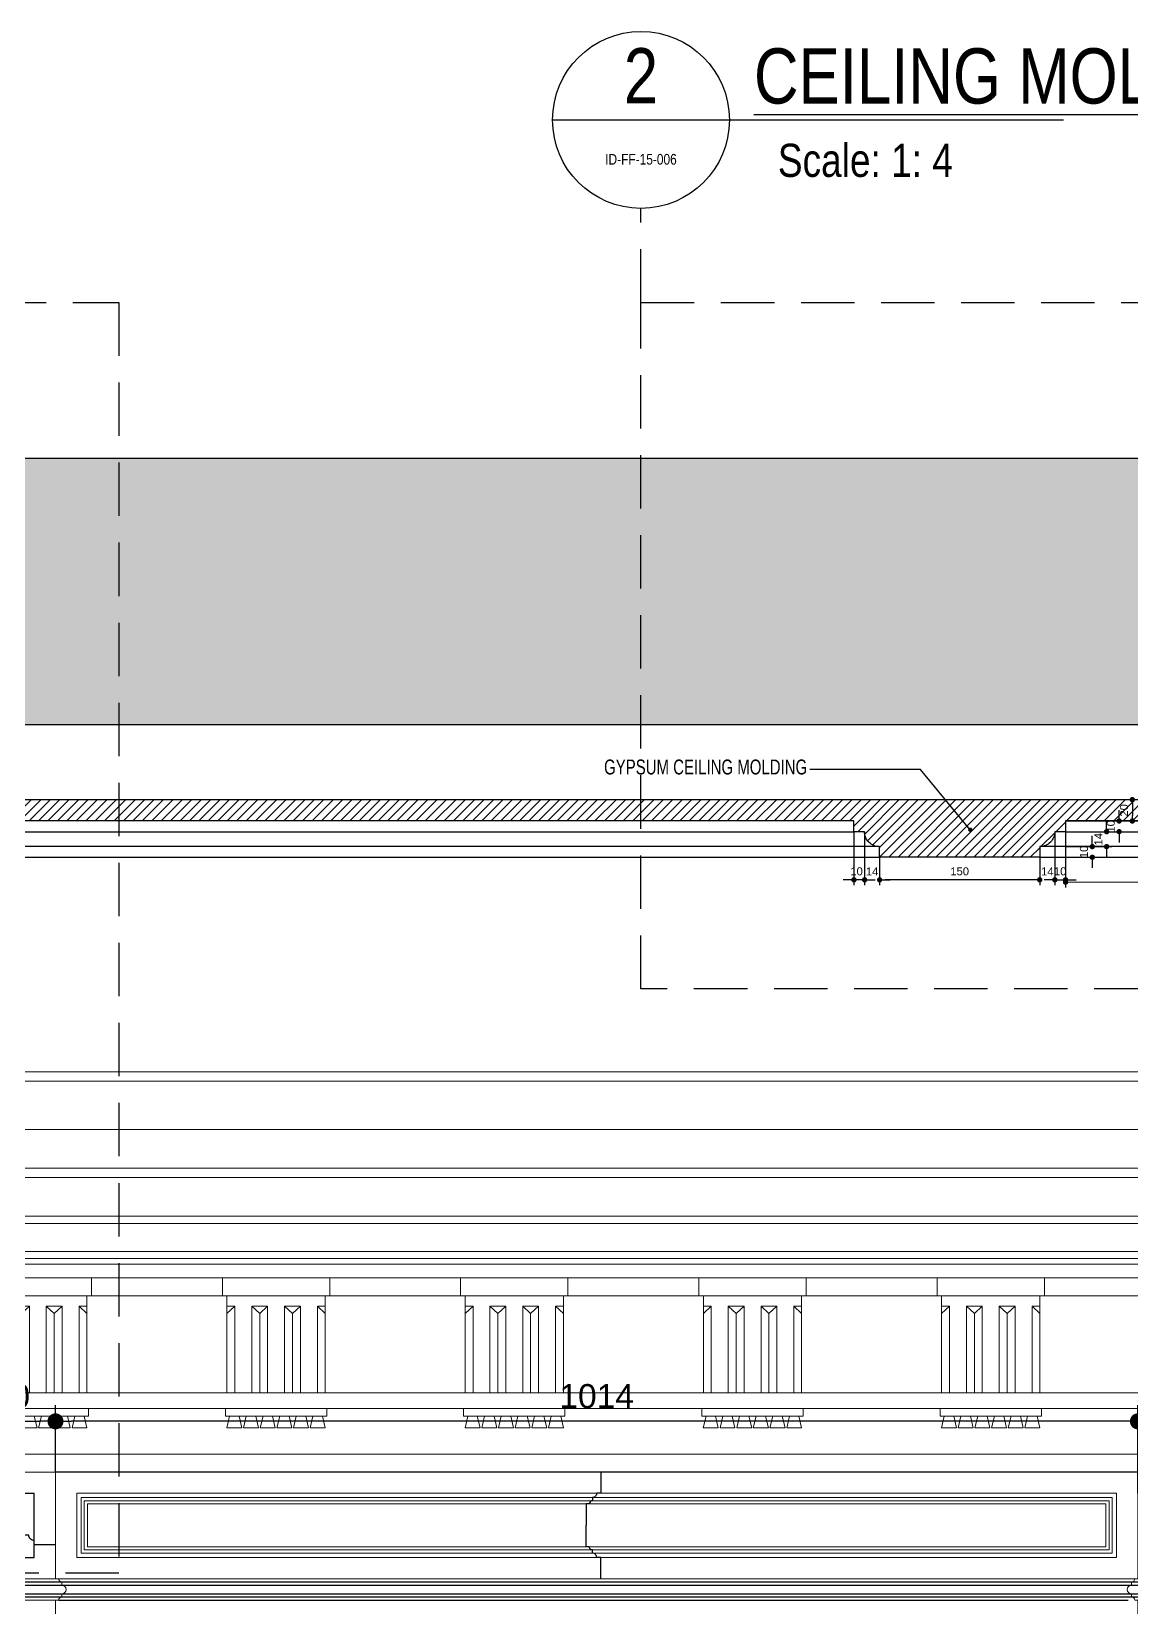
# Model space of a CAD drawing. Header units: inches. Extents: x 274057 to 444617, y 490067 to 635630.
# Drawn here: x 331142 to 332173, y 494868 to 496344 of the extents above; entities that cross this region are included whole.
import ezdxf
from ezdxf.enums import TextEntityAlignment as Align

# ---------------------------------------------------------------- set-up
doc = ezdxf.new("R2010")
doc.units = ezdxf.units.IN
doc.header["$MEASUREMENT"] = 0
doc.linetypes.add('HIDDEN', pattern=[0.375, 0.25, -0.125])
for name, color, linetype, lineweight in [('A-Dim-ID', 9, 'Continuous', 20), ('CQ gypsum 2', 42, 'Continuous', 0), ('CQ Gypsum Hatch', 8, 'Continuous', 20)]:
    doc.layers.add(name, color=color, linetype=linetype, lineweight=lineweight)
for name, color, linetype in [('Calliper_wall hatch_CHB', 8, 'Continuous'), ('CQ centerline', 8, 'Continuous'), ('CQ Grg Gypsum', 41, 'Continuous'), ('CQ PANEL DIMENSION', 1, 'Continuous'), ('CQ section wall', 3, 'Continuous'), ('CQ Sheet text', 3, 'Continuous'), ('CQ SPOT DETAIL DIMENSION', 9, 'Continuous'), ('CQ spot detail elevation', 1, 'Continuous'), ('CQ SPOT DETAILS', 40, 'Continuous'), ('CQ text label', 3, 'Continuous'), ('CQ wall section', 5, 'Continuous'), ('ID-wall paper', 8, 'Continuous'), ('WOOD', 23, 'Continuous'), ('WOOD 01', 34, 'Continuous'), ('WOOD 02', 32, 'Continuous'), ('Wood SECT', 1, 'Continuous')]:
    doc.layers.add(name, color=color, linetype=linetype)
doc.styles.add('ARIAL', font='arial.ttf')
doc.styles.add('DIM 50', font='romans.shx', dxfattribs={"width": 0.75, "height": 100})
doc.styles.get("Standard").update_dxf_attribs({"font": 'arial.ttf'})
doc.dimstyles.new('chester 15', dxfattribs={"dimscale": 0.15, "dimtxt": 150, "dimasz": 100, "dimexe": 100, "dimexo": 0, "dimgap": 80, "dimtad": 1, "dimdec": 0, "dimzin": 0, "dimdsep": 46, "dimtxsty": 'Standard', "dimblk": 'DOT', "dimcen": 100, "dimclrd": 1, "dimclre": 1, "dimclrt": 3, "dimadec": 0, "dimazin": 0, "dimtfac": 1, "dimtdec": 0, "dimtofl": 0, "dimtmove": 0, "dimatfit": 3, "dimfxl": 1, "dimtolj": 1, "dimtzin": 0, "dimlwd": -1, "dimarcsym": 0})
doc.dimstyles.new('CQ 5', dxfattribs={"dimscale": 0.05, "dimtxt": 150, "dimasz": 100, "dimexe": 100, "dimexo": 0, "dimgap": 80, "dimtad": 1, "dimdec": 0, "dimzin": 0, "dimdsep": 46, "dimtxsty": 'Standard', "dimblk": 'DOT', "dimcen": 100, "dimclrd": 250, "dimclre": 250, "dimclrt": 3, "dimadec": 0, "dimazin": 0, "dimtfac": 1, "dimtdec": 0, "dimtofl": 0, "dimtmove": 0, "dimatfit": 3, "dimfxl": 1, "dimtolj": 1, "dimtzin": 0, "dimlwd": -1, "dimarcsym": 0})
doc.dimstyles.get("Standard").update_dxf_attribs({"dimtxt": 0.18, "dimasz": 0.18, "dimexe": 0.18, "dimexo": 0.0625, "dimgap": 0.09, "dimtad": 0, "dimtih": 1, "dimtoh": 1, "dimdec": 4, "dimzin": 0, "dimdsep": 46, "dimtxsty": 'Standard', "dimcen": 0.09, "dimadec": 0, "dimazin": 0, "dimtfac": 1, "dimtdec": 4, "dimtofl": 0, "dimtmove": 0, "dimatfit": 3, "dimfxl": 1, "dimtolj": 1, "dimtzin": 0, "dimarcsym": 0})

# ---------------------------------------------------------------- blocks, each defined once
blk = doc.blocks.new('ff15 section A and B')
at = {"layer": 'Calliper_wall hatch_CHB', "ltscale": 300}
h = blk.add_hatch(dxfattribs=at)
h.set_pattern_fill('AR-CONC', color=256, scale=10, angle=-13.9714, style=0)
h.set_pattern_definition([(36.028577, (-10204.6, 0), (68.0890203, -23.40695), [7.5, -82.5]), (341.028577, (-10204.6, 0), (4.6961155, 76.3439316), [6, -66]), (86.480021, (-10198.93, -1.95), (72.7851354, 52.936981), [6.374019, -70.114211]), (32.212777, (-10199.77, 19.41), (99.570572, -41.829513), [11.25, -123.75]), (82.664212, (-10191.48, 15.92), (114.220033, 71.96377), [9.561034, -105.171376]), (337.21274, (-10199.77, 19.41), (114.220033, 71.96377), [9, -99]), (7.028577, (-10191.276, 12.14), (48.2040844, -53.482392), [7.5, -82.5]), (312.028577, (-10191.28, 12.14), (41.119588, 64.495185), [6, -66]), (57.480021, (-10187.26, 7.685), (89.323671, 11.012793), [6.374019, -70.114211]), (23.5285767, (-10204.602, 0), (9.2173322, 32.010976), [0, -65.2, 0, -67, 0, -66.25]), (353.528577, (-10204.602, 0), (35.0512903, 31.9228578), [0, -38.2, 0, -63.7, 0, -25.25]), (313.5285767, (-10226.242, 5.384), (51.2584374, -15.0772595), [0, -25, 0, -78, 0, -103.5]), (303.528577, (-10235.947, 7.8), (59.0102484, -4.3659754), [0, -32.5, 0, -51.8, 0, -73.5])])
h.paths.add_polyline_path([(348877.5, 520249.3), (341276.4, 520249.3), (341276.4, 519999.3), (348877.5, 519999.3)])
h.paths.add_polyline_path([(348877.5, 516299.3), (341276.4, 516299.3), (341276.4, 516049.3), (348877.5, 516049.3)])
at = {"layer": 'CQ section wall', "elevation": 0}
for points in [[(348877.5, 520249.3), (341275.4, 520249.3)], [(341275.4, 519999.3), (348877.5, 519999.3)]]:
    blk.add_lwpolyline(points, dxfattribs=at)
blk = doc.blocks.new('A$C11B46C9D')
at = {"layer": 'CQ gypsum 2', "lineweight": 0}
for p, q in [((0, 194.7), (223.3, 194.7)), ((0, 182), (223.3, 182)), ((61.4, 182), (61.4, 165.2)), ((161.9, 182), (223.3, 182)), ((161.9, 182), (161.9, 165.2)), ((0, 165.2), (223.3, 165.2)), ((65.6, 165.2), (65.6, 74.1)), ((157.7, 165.2), (157.7, 74.1)), ((161.9, 165.2), (223.3, 165.2)), ((65.6, 155.4), (73, 155.4)), ((65.6, 148.4), (73, 155.4)), ((73, 155.4), (73, 74.1)), ((88.9, 155.4), (88.9, 74.1)), ((88.9, 155.4), (96.3, 148.4)), ((88.9, 155.4), (103.7, 155.4)), ((96.3, 148.4), (103.7, 155.4)), ((96.3, 148.4), (96.3, 74.1)), ((103.7, 155.4), (103.7, 74.1)), ((119.6, 155.4), (119.6, 74.1)), ((119.6, 155.4), (134.4, 155.4)), ((119.6, 155.4), (127, 148.4)), ((127, 148.4), (134.4, 155.4)), ((127, 148.4), (127, 74.1)), ((134.4, 155.4), (134.4, 74.1)), ((150.3, 155.4), (150.3, 74.1)), ((150.3, 155.4), (157.7, 148.4)), ((150.3, 155.4), (157.7, 155.4)), ((0, 74.1), (223.3, 74.1)), ((0, 59.4), (223.3, 59.4)), ((64.2, 59.4), (64.2, 52.4)), ((159.1, 59.4), (159.1, 52.4)), ((64.2, 52.4), (159.1, 52.4)), ((68.1, 52.4), (65.5, 41.3)), ((77, 52.4), (79.6, 41.3)), ((83.7, 52.4), (81.2, 41.3)), ((92.7, 52.4), (95.2, 41.3)), ((99.4, 52.4), (96.8, 41.3)), ((108.3, 52.4), (110.9, 41.3)), ((115, 52.4), (112.4, 41.3)), ((123.9, 52.4), (126.5, 41.3)), ((130.6, 52.4), (128, 41.3)), ((139.5, 52.4), (142.1, 41.3)), ((146.2, 52.4), (143.7, 41.3)), ((155.2, 52.4), (157.7, 41.3)), ((65.5, 41.3), (79.6, 41.3)), ((81.2, 41.3), (95.2, 41.3)), ((96.8, 41.3), (110.9, 41.3)), ((112.4, 41.3), (126.5, 41.3)), ((128, 41.3), (142.1, 41.3)), ((143.7, 41.3), (157.7, 41.3)), ((0, 16.7), (223.3, 16.7)), ((0, 0), (223.3, 0))]:
    blk.add_line(p, q, dxfattribs=at)
at = {"layer": 'CQ gypsum 2', "lineweight": 0, "ltscale": 100}
for p, q in [((61.4, 182), (161.9, 182)), ((0, 165.2), (61.4, 165.2))]:
    blk.add_line(p, q, dxfattribs=at)
blk = doc.blocks.new('cornice002.A')
at = {"layer": 'CQ Grg Gypsum', "xscale": -1, "rotation": 359.9999999999987}
for p in [(350539.5, 523348.9, 0), (350762.8, 523348.9, 0), (350986.1, 523348.9, 0), (351209.4, 523348.9, 0), (351432.6, 523348.9, 0), (351655.9, 523348.9, 0)]:
    blk.add_blockref('A$C11B46C9D', p, dxfattribs=at)
blk = doc.blocks.new('dwgtit')
at = {"linetype": 'Continuous', "ltscale": 2}
blk.add_line((-8, 0), (38.23, 0), dxfattribs=at)
blk.add_circle((0, 0), 8, dxfattribs=at)
at = {"linetype": 'Continuous', "ltscale": 2, "style": 'ARIAL', "width": 0.8}
for tag, height, p in [('DTN0', 5, (0, 3.99)), ('DTRFNO', 3, (0, -3.56))]:
    blk.add_attdef(tag, text='', height=height, dxfattribs=at).set_placement(p, align=Align.MIDDLE_CENTER)
for tag, p, height in [('DTNL1', (19.8, 1.48), 5), ('DTNL2', (20.36, -5.16), 3), ('DTSC', (63.36, -5.21), 3)]:
    blk.add_attdef(tag, p, '', height=height, dxfattribs=at)
blk = doc.blocks.new('_Dot')
at = {"color": 0, "linetype": 'ByBlock', "lineweight": -2}
blk.add_line((-0.5, 0), (-1, 0), dxfattribs=at)
at = {"color": 0, "linetype": 'ByBlock', "const_width": 0.5}
blk.add_lwpolyline([(-0.25, 0, 1), (0.25, 0, 1)], format="xyb", close=True, dxfattribs=at)
blk = doc.blocks.new('*D1375')
at = {"layer": 'A-Dim-ID', "color": 250, "lineweight": -2, "transparency": 16777216}
for p, q in [((332111, 495604.7), (332111, 495542.4)), ((333090.2, 495604.7), (333090.2, 495542.4))]:
    blk.add_line(p, q, dxfattribs=at)
at = {"layer": 'A-Dim-ID', "color": 250, "transparency": 16777216}
blk.add_line((333085.2, 495547.4), (332116, 495547.4), dxfattribs=at)
at = {"layer": 'Defpoints', "color": 0, "transparency": 16777216}
for p in [(332111, 495604.7, 0), (333090.2, 495604.7, 0), (332111, 495547.4)]:
    blk.add_point(p, dxfattribs=at)
at = {"layer": 'A-Dim-ID', "color": 250, "transparency": 16777216, "xscale": 5, "yscale": 5, "zscale": 5, "rotation": 180}
blk.add_blockref('_Dot', (332111, 495547.4), dxfattribs=at)
at = {"layer": 'A-Dim-ID', "color": 250, "transparency": 16777216, "xscale": 5, "yscale": 5, "zscale": 5}
blk.add_blockref('_Dot', (333090.2, 495547.4), dxfattribs=at)
at = {"layer": 'A-Dim-ID', "color": 3, "transparency": 16777216, "insert": (332600.6, 495555.3), "char_height": 7.5, "attachment_point": 5}
blk.add_mtext('\\A1;979', dxfattribs=at)
blk = doc.blocks.new('*D1303')
at = {"layer": 'CQ SPOT DETAIL DIMENSION', "color": 250, "lineweight": -2, "transparency": 16777216}
for p, q in [((332111, 495604.7), (332111, 495544.6)), ((332101, 495594.7), (332101, 495544.6))]:
    blk.add_line(p, q, dxfattribs=at)
at = {"layer": 'CQ SPOT DETAIL DIMENSION', "color": 250, "transparency": 16777216}
for p, q in [((332096, 495549.6), (332091, 495549.6)), ((332116, 495549.6), (332121, 495549.6))]:
    blk.add_line(p, q, dxfattribs=at)
at = {"layer": 'Defpoints', "color": 0, "transparency": 16777216}
for p in [(332111, 495604.7, 0), (332101, 495594.7, 0), (332101, 495549.6)]:
    blk.add_point(p, dxfattribs=at)
at = {"layer": 'CQ SPOT DETAIL DIMENSION', "color": 250, "transparency": 16777216, "xscale": 5, "yscale": 5, "zscale": 5}
blk.add_blockref('_Dot', (332101, 495549.6), dxfattribs=at)
at = {"layer": 'CQ SPOT DETAIL DIMENSION', "color": 250, "transparency": 16777216, "xscale": 5, "yscale": 5, "zscale": 5, "rotation": 180}
blk.add_blockref('_Dot', (332111, 495549.6), dxfattribs=at)
at = {"layer": 'CQ SPOT DETAIL DIMENSION', "color": 3, "transparency": 16777216, "insert": (332106, 495557.5), "char_height": 7.5, "attachment_point": 5}
blk.add_mtext('\\A1;10', dxfattribs=at)
blk = doc.blocks.new('*D1304')
at = {"layer": 'CQ SPOT DETAIL DIMENSION', "color": 250, "lineweight": -2, "transparency": 16777216}
for p, q in [((332101, 495594.7), (332101, 495544.6)), ((332086.8, 495570.7), (332086.8, 495544.6))]:
    blk.add_line(p, q, dxfattribs=at)
at = {"layer": 'CQ SPOT DETAIL DIMENSION', "color": 250, "transparency": 16777216}
for p, q in [((332081.8, 495549.6), (332076.8, 495549.6)), ((332106, 495549.6), (332111, 495549.6))]:
    blk.add_line(p, q, dxfattribs=at)
at = {"layer": 'Defpoints', "color": 0, "transparency": 16777216}
for p in [(332101, 495594.7, 0), (332086.8, 495570.7, 0), (332086.8, 495549.6)]:
    blk.add_point(p, dxfattribs=at)
at = {"layer": 'CQ SPOT DETAIL DIMENSION', "color": 250, "transparency": 16777216, "xscale": 5, "yscale": 5, "zscale": 5}
blk.add_blockref('_Dot', (332086.8, 495549.6), dxfattribs=at)
at = {"layer": 'CQ SPOT DETAIL DIMENSION', "color": 250, "transparency": 16777216, "xscale": 5, "yscale": 5, "zscale": 5, "rotation": 180}
blk.add_blockref('_Dot', (332101, 495549.6), dxfattribs=at)
at = {"layer": 'CQ SPOT DETAIL DIMENSION', "color": 3, "transparency": 16777216, "insert": (332093.9, 495557.4), "char_height": 7.5, "attachment_point": 5}
blk.add_mtext('\\A1;14', dxfattribs=at)
blk = doc.blocks.new('*D1305')
at = {"layer": 'CQ SPOT DETAIL DIMENSION', "color": 250, "lineweight": -2, "transparency": 16777216}
for p, q in [((332104.6, 495624.7), (332178.6, 495624.7)), ((332111, 495604.7), (332178.6, 495604.7))]:
    blk.add_line(p, q, dxfattribs=at)
at = {"layer": 'CQ SPOT DETAIL DIMENSION', "color": 250, "transparency": 16777216}
blk.add_line((332173.6, 495619.7), (332173.6, 495609.7), dxfattribs=at)
at = {"layer": 'Defpoints', "color": 0, "transparency": 16777216}
for p in [(332104.6, 495624.7, 0), (332111, 495604.7), (332173.6, 495604.7)]:
    blk.add_point(p, dxfattribs=at)
at = {"layer": 'CQ SPOT DETAIL DIMENSION', "color": 250, "transparency": 16777216, "xscale": 5, "yscale": 5, "zscale": 5}
for p, rotation in [((332173.6, 495624.7), 90), ((332173.6, 495604.7), 270)]:
    blk.add_blockref('_Dot', p, dxfattribs=dict(at, rotation=rotation))
at = {"layer": 'CQ SPOT DETAIL DIMENSION', "color": 3, "transparency": 16777216, "insert": (332165.8, 495614.7), "char_height": 7.5, "attachment_point": 5, "rotation": 90}
blk.add_mtext('\\A1;20', dxfattribs=at)
blk = doc.blocks.new('*D1306')
at = {"layer": 'CQ SPOT DETAIL DIMENSION', "color": 250, "lineweight": -2, "transparency": 16777216}
for p, q in [((332111, 495604.7), (332166.2, 495604.7)), ((332111, 495594.7), (332166.2, 495594.7))]:
    blk.add_line(p, q, dxfattribs=at)
at = {"layer": 'CQ SPOT DETAIL DIMENSION', "color": 250, "transparency": 16777216}
for p, q in [((332161.2, 495609.7), (332161.2, 495614.7)), ((332161.2, 495589.7), (332161.2, 495584.7))]:
    blk.add_line(p, q, dxfattribs=at)
at = {"layer": 'Defpoints', "color": 0, "transparency": 16777216}
for p in [(332111, 495604.7), (332111, 495594.7, 0), (332161.2, 495594.7)]:
    blk.add_point(p, dxfattribs=at)
at = {"layer": 'CQ SPOT DETAIL DIMENSION', "color": 250, "transparency": 16777216, "xscale": 5, "yscale": 5, "zscale": 5}
for p, rotation in [((332161.2, 495604.7), 270), ((332161.2, 495594.7), 90)]:
    blk.add_blockref('_Dot', p, dxfattribs=dict(at, rotation=rotation))
at = {"layer": 'CQ SPOT DETAIL DIMENSION', "color": 3, "transparency": 16777216, "insert": (332153.4, 495599.7), "char_height": 7.5, "attachment_point": 5, "rotation": 90}
blk.add_mtext('\\A1;10', dxfattribs=at)
blk = doc.blocks.new('*D1307')
at = {"layer": 'CQ SPOT DETAIL DIMENSION', "color": 250, "transparency": 16777216}
for p, q in [((332149.5, 495599.7), (332149.5, 495604.7)), ((332149.5, 495575.7), (332149.5, 495570.7))]:
    blk.add_line(p, q, dxfattribs=at)
at = {"layer": 'CQ SPOT DETAIL DIMENSION', "color": 250, "lineweight": -2, "transparency": 16777216}
for p, q in [((332111, 495594.7), (332154.5, 495594.7)), ((332111, 495580.7), (332154.5, 495580.7))]:
    blk.add_line(p, q, dxfattribs=at)
at = {"layer": 'Defpoints', "color": 0, "transparency": 16777216}
for p in [(332111, 495594.7, 0), (332111, 495580.7), (332149.5, 495580.7)]:
    blk.add_point(p, dxfattribs=at)
at = {"layer": 'CQ SPOT DETAIL DIMENSION', "color": 250, "transparency": 16777216, "xscale": 5, "yscale": 5, "zscale": 5}
for p, rotation in [((332149.5, 495594.7), 270), ((332149.5, 495580.7), 90)]:
    blk.add_blockref('_Dot', p, dxfattribs=dict(at, rotation=rotation))
at = {"layer": 'CQ SPOT DETAIL DIMENSION', "color": 3, "transparency": 16777216, "insert": (332141.8, 495587.7), "char_height": 7.5, "attachment_point": 5, "rotation": 90}
blk.add_mtext('\\A1;14', dxfattribs=at)
blk = doc.blocks.new('*D1308')
at = {"layer": 'CQ SPOT DETAIL DIMENSION', "color": 250, "transparency": 16777216}
for p, q in [((332136.1, 495585.7), (332136.1, 495590.7)), ((332136.1, 495565.7), (332136.1, 495560.7))]:
    blk.add_line(p, q, dxfattribs=at)
at = {"layer": 'CQ SPOT DETAIL DIMENSION', "color": 250, "lineweight": -2, "transparency": 16777216}
for p, q in [((332111, 495580.7), (332141.1, 495580.7)), ((332086.8, 495570.7), (332141.1, 495570.7))]:
    blk.add_line(p, q, dxfattribs=at)
at = {"layer": 'Defpoints', "color": 0, "transparency": 16777216}
for p in [(332111, 495580.7), (332086.8, 495570.7, 0), (332136.1, 495570.7)]:
    blk.add_point(p, dxfattribs=at)
at = {"layer": 'CQ SPOT DETAIL DIMENSION', "color": 250, "transparency": 16777216, "xscale": 5, "yscale": 5, "zscale": 5}
for p, rotation in [((332136.1, 495580.7), 270), ((332136.1, 495570.7), 90)]:
    blk.add_blockref('_Dot', p, dxfattribs=dict(at, rotation=rotation))
at = {"layer": 'CQ SPOT DETAIL DIMENSION', "color": 3, "transparency": 16777216, "insert": (332128.3, 495575.7), "char_height": 7.5, "attachment_point": 5, "rotation": 90}
blk.add_mtext('\\A1;10', dxfattribs=at)
blk = doc.blocks.new('*D1309')
at = {"layer": 'CQ SPOT DETAIL DIMENSION', "color": 250, "lineweight": -2, "transparency": 16777216}
for p, q in [((331936.8, 495570.7), (331936.8, 495544.6)), ((332086.8, 495570.7), (332086.8, 495544.6))]:
    blk.add_line(p, q, dxfattribs=at)
at = {"layer": 'CQ SPOT DETAIL DIMENSION', "color": 250, "transparency": 16777216}
blk.add_line((332081.8, 495549.6), (331941.8, 495549.6), dxfattribs=at)
at = {"layer": 'Defpoints', "color": 0, "transparency": 16777216}
for p in [(331936.8, 495570.7, 0), (332086.8, 495570.7), (331936.8, 495549.6)]:
    blk.add_point(p, dxfattribs=at)
at = {"layer": 'CQ SPOT DETAIL DIMENSION', "color": 250, "transparency": 16777216, "xscale": 5, "yscale": 5, "zscale": 5, "rotation": 180}
blk.add_blockref('_Dot', (331936.8, 495549.6), dxfattribs=at)
at = {"layer": 'CQ SPOT DETAIL DIMENSION', "color": 250, "transparency": 16777216, "xscale": 5, "yscale": 5, "zscale": 5}
blk.add_blockref('_Dot', (332086.8, 495549.6), dxfattribs=at)
at = {"layer": 'CQ SPOT DETAIL DIMENSION', "color": 3, "transparency": 16777216, "insert": (332011.8, 495557.5), "char_height": 7.5, "attachment_point": 5}
blk.add_mtext('\\A1;150', dxfattribs=at)
blk = doc.blocks.new('*D1310')
at = {"layer": 'CQ SPOT DETAIL DIMENSION', "color": 250, "lineweight": -2, "transparency": 16777216}
for p, q in [((331922.7, 495594.7), (331922.7, 495544.6)), ((331936.8, 495570.7), (331936.8, 495544.6))]:
    blk.add_line(p, q, dxfattribs=at)
at = {"layer": 'CQ SPOT DETAIL DIMENSION', "color": 250, "transparency": 16777216}
for p, q in [((331917.7, 495549.6), (331912.7, 495549.6)), ((331941.8, 495549.6), (331946.8, 495549.6))]:
    blk.add_line(p, q, dxfattribs=at)
at = {"layer": 'Defpoints', "color": 0, "transparency": 16777216}
for p in [(331922.7, 495594.7, 0), (331936.8, 495570.7, 0), (331922.7, 495549.6)]:
    blk.add_point(p, dxfattribs=at)
at = {"layer": 'CQ SPOT DETAIL DIMENSION', "color": 250, "transparency": 16777216, "xscale": 5, "yscale": 5, "zscale": 5}
blk.add_blockref('_Dot', (331922.7, 495549.6), dxfattribs=at)
at = {"layer": 'CQ SPOT DETAIL DIMENSION', "color": 250, "transparency": 16777216, "xscale": 5, "yscale": 5, "zscale": 5, "rotation": 180}
blk.add_blockref('_Dot', (331936.8, 495549.6), dxfattribs=at)
at = {"layer": 'CQ SPOT DETAIL DIMENSION', "color": 3, "transparency": 16777216, "insert": (331929.7, 495557.4), "char_height": 7.5, "attachment_point": 5}
blk.add_mtext('\\A1;14', dxfattribs=at)
blk = doc.blocks.new('*D1311')
at = {"layer": 'CQ SPOT DETAIL DIMENSION', "color": 250, "lineweight": -2, "transparency": 16777216}
for p, q in [((331912.7, 495594.7), (331912.7, 495544.6)), ((331922.7, 495594.7), (331922.7, 495544.6))]:
    blk.add_line(p, q, dxfattribs=at)
at = {"layer": 'CQ SPOT DETAIL DIMENSION', "color": 250, "transparency": 16777216}
for p, q in [((331907.7, 495549.6), (331902.7, 495549.6)), ((331927.7, 495549.6), (331932.7, 495549.6))]:
    blk.add_line(p, q, dxfattribs=at)
at = {"layer": 'Defpoints', "color": 0, "transparency": 16777216}
for p in [(331912.7, 495594.7, 0), (331922.7, 495594.7, 0), (331912.7, 495549.6)]:
    blk.add_point(p, dxfattribs=at)
at = {"layer": 'CQ SPOT DETAIL DIMENSION', "color": 250, "transparency": 16777216, "xscale": 5, "yscale": 5, "zscale": 5}
blk.add_blockref('_Dot', (331912.7, 495549.6), dxfattribs=at)
at = {"layer": 'CQ SPOT DETAIL DIMENSION', "color": 250, "transparency": 16777216, "xscale": 5, "yscale": 5, "zscale": 5, "rotation": 180}
blk.add_blockref('_Dot', (331922.7, 495549.6), dxfattribs=at)
at = {"layer": 'CQ SPOT DETAIL DIMENSION', "color": 3, "transparency": 16777216, "insert": (331915.2, 495557.5), "char_height": 7.5, "attachment_point": 5}
blk.add_mtext('\\A1;10', dxfattribs=at)
blk = doc.blocks.new('ff15 section ceiling A and B')
at = {"layer": 'CQ Gypsum Hatch'}
h = blk.add_hatch(dxfattribs=at)
h.set_pattern_fill('ANSI31', color=256, scale=50, angle=180, style=0)
h.set_pattern_definition([(225, (863766.5914, 132415.6944), (4.41941738, -4.41941738), [])])
edge = h.paths.add_edge_path()
edge.add_line((331689.7, 526452.1), (331689.7, 526703.4))
edge.add_line((331689.7, 526703.4), (331679.7, 526703.4))
edge.add_arc((331665.7, 526703.5), 14, 359.4507, 450)
edge.add_line((331665.7, 526717.6), (331665.7, 526727.6))
edge.add_line((331665.7, 526727.6), (331655.7, 526727.6))
edge.add_line((331655.7, 526727.6), (331655.7, 527706.8))
edge.add_line((331655.7, 527706.8), (331665.7, 527706.8))
edge.add_line((331665.7, 527706.8), (331665.7, 527716.8))
edge.add_arc((331665.7, 527730.8), 14, 270, 360.5493)
edge.add_line((331679.7, 527730.9), (331689.7, 527730.9))
edge.add_line((331689.7, 527730.9), (331689.7, 527880.9))
edge.add_line((331689.7, 527880.9), (331679.7, 527880.9))
edge.add_arc((331665.7, 527881), 14, 359.4507, 450)
edge.add_line((331665.7, 527895.1), (331665.7, 527905.1))
edge.add_line((331665.7, 527905.1), (331655.7, 527905.1))
edge.add_line((331655.7, 527905.1), (331655.7, 528884.3))
edge.add_line((331655.7, 528884.3), (331665.7, 528884.3))
edge.add_line((331665.7, 528884.3), (331665.7, 528894.3))
edge.add_arc((331665.7, 528908.3), 14, 270, 360.5493)
edge.add_line((331679.7, 528908.4), (331689.7, 528908.4))
edge.add_line((331689.7, 528908.4), (331689.7, 529058.4))
edge.add_line((331689.7, 529058.4), (331679.7, 529058.4))
edge.add_arc((331665.7, 529058.5), 14, 359.4507, 450)
edge.add_line((331665.7, 529072.6), (331665.7, 529082.6))
edge.add_line((331665.7, 529082.6), (331655.7, 529082.6))
edge.add_line((331655.7, 529082.6), (331655.7, 530061.8))
edge.add_line((331655.7, 530061.8), (331665.7, 530061.8))
edge.add_line((331665.7, 530061.8), (331665.7, 530071.8))
edge.add_arc((331665.7, 530085.8), 14, 270, 360.5493)
edge.add_line((331679.7, 530085.9), (331689.7, 530085.9))
edge.add_line((331689.7, 530085.9), (331689.7, 530235.9))
edge.add_line((331689.7, 530235.9), (331679.7, 530235.9))
edge.add_arc((331665.7, 530236), 14, 359.4507, 450)
edge.add_line((331665.7, 530250.1), (331665.7, 530260.1))
edge.add_line((331665.7, 530260.1), (331655.7, 530260.1))
edge.add_line((331655.7, 530260.1), (331655.7, 531239.3))
edge.add_line((331655.7, 531239.3), (331665.7, 531239.3))
edge.add_line((331665.7, 531239.3), (331665.7, 531249.3))
edge.add_arc((331665.7, 531263.3), 14, 270, 360.5493)
edge.add_line((331679.7, 531263.4), (331689.7, 531263.4))
edge.add_line((331689.7, 531263.4), (331689.7, 531413.4))
edge.add_line((331689.7, 531413.4), (331689.7, 531515))
edge.add_arc((331789.7, 531515), 100, 90, 180, ccw=False)
edge.add_line((331789.7, 531615), (331995, 531615))
edge.add_line((331995, 531615), (331995, 531523.8))
edge.add_line((331995, 531523.8), (332045.7, 531565))
edge.add_line((332045.7, 531565), (332045.7, 531635))
edge.add_line((332045.7, 531635), (331789.7, 531635))
edge.add_arc((331789.7, 531515), 120, 90, 180)
edge.add_line((331669.7, 531515), (331669.7, 531413.4))
edge.add_line((331669.7, 531413.4), (331669.7, 531281.7))
edge.add_line((331669.7, 531281.7), (331635.7, 531247.4))
edge.add_line((331635.7, 531247.4), (331635.7, 526719.4))
edge.add_line((331635.7, 526719.4), (331669.7, 526685.1))
edge.add_line((331669.7, 526685.1), (331669.7, 526451.9))
edge.add_arc((331789.7, 526451.9), 120, 180, 270)
edge.add_line((331789.7, 526331.9), (332045.7, 526331.9))
edge.add_line((332045.7, 526331.9), (332045.7, 526401.9))
edge.add_line((332045.7, 526401.9), (331995, 526443))
edge.add_line((331995, 526443), (331995, 526351.9))
edge.add_line((331995, 526351.9), (331789.7, 526351.9))
edge.add_arc((331789.7, 526451.9), 100, 180, 270, ccw=False)
at = {"layer": 'CQ Grg Gypsum', "elevation": 0}
for points in [[(331655.7, 527905.1), (331655.7, 528884.3), (331665.7, 528884.3), (331665.7, 528894.3, 0.417024), (331679.7, 528908.4), (331689.7, 528908.4), (331689.7, 529058.4), (331679.7, 529058.4, 0.417024), (331665.7, 529072.6), (331665.7, 529082.6), (331655.7, 529082.6), (331655.7, 530061.8), (331665.7, 530061.8), (331665.7, 530071.8, 0.417024), (331679.7, 530085.9), (331689.7, 530085.9), (331689.7, 530235.9), (331679.7, 530235.9, 0.417024), (331665.7, 530250.1), (331665.7, 530260.1), (331655.7, 530260.1), (331655.7, 531239.3)], [(331635.7, 531247.4), (331635.7, 526719.4), (331669.7, 526685.1), (331669.7, 526451.9, 0.414214), (331789.7, 526331.9), (332045.7, 526331.9), (332045.7, 526401.9), (331995, 526443), (331995, 526351.9), (331789.7, 526351.9, -0.414214), (331689.7, 526451.9)]]:
    blk.add_lwpolyline(points, format="xyb", dxfattribs=at)
blk = doc.blocks.new('*D1255')
at = {"layer": 'CQ PANEL DIMENSION', "color": 1, "lineweight": -2, "transparency": 16777216}
for p, q in [((332178.8, 494974.8), (332178.8, 495057.2)), ((332278.8, 494974.8), (332278.8, 495057.2))]:
    blk.add_line(p, q, dxfattribs=at)
at = {"layer": 'CQ PANEL DIMENSION', "color": 1, "transparency": 16777216}
blk.add_line((332193.8, 495042.2), (332263.8, 495042.2), dxfattribs=at)
at = {"layer": 'Defpoints', "color": 0, "transparency": 16777216}
for p in [(332278.8, 495042.2), (332178.8, 494974.8, 0), (332278.8, 494974.8, 0)]:
    blk.add_point(p, dxfattribs=at)
at = {"layer": 'CQ PANEL DIMENSION', "color": 1, "transparency": 16777216, "xscale": 15, "yscale": 15, "zscale": 15, "rotation": 180}
blk.add_blockref('_Dot', (332178.8, 495042.2), dxfattribs=at)
at = {"layer": 'CQ PANEL DIMENSION', "color": 1, "transparency": 16777216, "xscale": 15, "yscale": 15, "zscale": 15}
blk.add_blockref('_Dot', (332278.8, 495042.2), dxfattribs=at)
at = {"layer": 'CQ PANEL DIMENSION', "color": 3, "transparency": 16777216, "insert": (332228.8, 495065.7), "char_height": 22.5, "attachment_point": 5}
blk.add_mtext('\\A1;100', dxfattribs=at)
blk = doc.blocks.new('pilaster wardrobe')
at = {"layer": 'WOOD 01', "lineweight": 0, "ltscale": 500, "elevation": 0}
blk.add_lwpolyline([(3349.1, -6047.5), (3449.1, -6047.5), (3449.1, -5947.5), (3349.1, -5947.5)], close=True, dxfattribs=at)
for points in [[(3349.1, -6047.5), (3346.1, -6047.5, -0.414214), (3343.1, -6050.5), (3343.1, -6053.5, 1), (3343.1, -6061.5), (3343.1, -6064.5, -0.414214), (3346.1, -6067.5), (3349.1, -6067.5)], [(3449.1, -6047.5), (3452.1, -6047.5, 0.414214), (3455.1, -6050.5), (3455.1, -6053.5, -1), (3455.1, -6061.5), (3455.1, -6064.5, 0.414214), (3452.1, -6067.5), (3449.1, -6067.5)]]:
    blk.add_lwpolyline(points, format="xyb", dxfattribs=at)
blk.add_lwpolyline([(3349.1, -7847.5), (3349.1, -6067.5), (3449.1, -6067.5), (3449.1, -7847.5), (3349.1, -7847.5)], dxfattribs=at)
at = {"layer": 'WOOD 02', "color": 8, "ltscale": 100}
for p, q in [((3343.1, -6050.5, 0), (3455.1, -6050.5, 0)), ((3343.1, -6053.5, 0), (3455.1, -6053.5, 0)), ((3343.1, -6061.5, 0), (3455.1, -6061.5, 0)), ((3343.1, -6064.5, 0), (3455.1, -6064.5, 0))]:
    blk.add_line(p, q, dxfattribs=at)
at = {"layer": 'WOOD 02', "color": 8, "ltscale": 100, "elevation": 0}
blk.add_lwpolyline([(3369.1, -6027.5), (3429.1, -6027.5), (3429.1, -5967.5), (3369.1, -5967.5)], close=True, dxfattribs=at)
at = {"layer": 'Wood SECT', "elevation": 0}
blk.add_lwpolyline([(3449.1, -6015.6), (3429.1, -6015.6), (3429.1, -6011.6, -0.414214), (3424.1, -6006.6), (3399.1, -6006.6), (3374.1, -6006.6, -0.414214), (3369.1, -6011.6), (3369.1, -6015.6), (3349.1, -6015.6)], format="xyb", dxfattribs=at)
blk = doc.blocks.new('FF-15 Cabinet elev B rev')
at = {"layer": 'WOOD', "color": 8}
for p, q in [((3043.8, 3215.2, 0), (4046.2, 3215.2, 0)), ((3043.8, 3212.2, 0), (4046.2, 3212.2, 0)), ((3043.8, 3204.2, 0), (4046.2, 3204.2, 0)), ((3043.8, 3201.2, 0), (4046.2, 3201.2, 0))]:
    blk.add_line(p, q, dxfattribs=at)
at = {"layer": 'WOOD', "color": 8, "lineweight": 0, "elevation": 0.1}
for points in [[(3061.8, 3294.3), (4028.2, 3294.3), (4028.2, 3242.2), (3061.8, 3242.2)], [(3064.8, 3291.3), (4025.2, 3291.3), (4025.2, 3245.2), (3064.8, 3245.2)]]:
    blk.add_lwpolyline(points, close=True, dxfattribs=at)
at = {"layer": 'WOOD 01'}
blk.add_line((3040.8, 3198.2, 0), (4043.2, 3198.2, 0), dxfattribs=at)
at = {"layer": 'WOOD 01', "lineweight": 0, "elevation": 0.1}
for points in [[(3037.8, 3318.3), (4052.2, 3318.3), (4052.2, 3218.2), (3037.8, 3218.2)], [(3057.8, 3298.3), (4032.2, 3298.3), (4032.2, 3238.2), (3057.8, 3238.2)], [(3067.8, 3288.3), (4022.2, 3288.3), (4022.2, 3248.2), (3067.8, 3248.2)]]:
    blk.add_lwpolyline(points, close=True, dxfattribs=at)
at = {"layer": 'Wood SECT', "elevation": 0.1}
for points in [[(3549, 3318.3), (3549, 3298.3), (3545, 3298.3, -0.414214), (3541, 3294.3), (3541, 3291.3, 0.414214), (3538, 3288.3), (3535, 3288.3), (3535, 3268.3)], [(3549, 3218.2), (3549, 3238.2), (3545, 3238.2, 0.414214), (3541, 3242.2), (3541, 3245.2, -0.414214), (3538, 3248.2), (3535, 3248.2), (3535, 3268.3)]]:
    blk.add_lwpolyline(points, format="xyb", dxfattribs=at)
at = {"layer": 'WOOD', "color": 0, "xscale": 0.9999857733061659, "yscale": 0.9999857733061659, "zscale": 0.9999857733061659}
for p in [(-411.2, 9265.6, 0), (703.2, 9265.6, 0)]:
    blk.add_blockref('pilaster wardrobe', p, dxfattribs=at)
blk = doc.blocks.new('*D1247')
at = {"layer": 'CQ PANEL DIMENSION', "color": 1, "lineweight": -2, "transparency": 16777216}
for p, q in [((331164.4, 494994.7), (331164.4, 495057.2)), ((332178.8, 494994.7), (332178.8, 495057.2))]:
    blk.add_line(p, q, dxfattribs=at)
at = {"layer": 'CQ PANEL DIMENSION', "color": 1, "transparency": 16777216}
blk.add_line((332163.8, 495042.2), (331179.4, 495042.2), dxfattribs=at)
at = {"layer": 'Defpoints', "color": 0, "transparency": 16777216}
for p in [(331164.4, 495042.2), (331164.4, 494994.7, 0), (332178.8, 494994.7, 0.1)]:
    blk.add_point(p, dxfattribs=at)
at = {"layer": 'CQ PANEL DIMENSION', "color": 1, "transparency": 16777216, "xscale": 15, "yscale": 15, "zscale": 15, "rotation": 180}
blk.add_blockref('_Dot', (331164.4, 495042.2), dxfattribs=at)
at = {"layer": 'CQ PANEL DIMENSION', "color": 1, "transparency": 16777216, "xscale": 15, "yscale": 15, "zscale": 15}
blk.add_blockref('_Dot', (332178.8, 495042.2), dxfattribs=at)
at = {"layer": 'CQ PANEL DIMENSION', "color": 3, "transparency": 16777216, "insert": (331671.6, 495065.7), "char_height": 22.5, "attachment_point": 5}
blk.add_mtext('\\A1;1014', dxfattribs=at)
blk = doc.blocks.new('*D1251')
at = {"layer": 'CQ PANEL DIMENSION', "color": 1, "lineweight": -2, "transparency": 16777216}
for p, q in [((331064.4, 494994.9), (331064.4, 495057.2)), ((331164.4, 494994.9), (331164.4, 495057.2))]:
    blk.add_line(p, q, dxfattribs=at)
at = {"layer": 'CQ PANEL DIMENSION', "color": 1, "transparency": 16777216}
blk.add_line((331079.4, 495042.2), (331149.4, 495042.2), dxfattribs=at)
at = {"layer": 'Defpoints', "color": 0, "transparency": 16777216}
for p in [(331164.4, 495042.2), (331064.4, 494994.9, 0.1), (331164.4, 494994.9, 0.1)]:
    blk.add_point(p, dxfattribs=at)
at = {"layer": 'CQ PANEL DIMENSION', "color": 1, "transparency": 16777216, "xscale": 15, "yscale": 15, "zscale": 15, "rotation": 180}
blk.add_blockref('_Dot', (331064.4, 495042.2), dxfattribs=at)
at = {"layer": 'CQ PANEL DIMENSION', "color": 1, "transparency": 16777216, "xscale": 15, "yscale": 15, "zscale": 15}
blk.add_blockref('_Dot', (331164.4, 495042.2), dxfattribs=at)
at = {"layer": 'CQ PANEL DIMENSION', "color": 3, "transparency": 16777216, "insert": (331114.4, 495065.7), "char_height": 22.5, "attachment_point": 5}
blk.add_mtext('\\A1;100', dxfattribs=at)

msp = doc.modelspace()

# ---------------------------------------------------------------- linework, layer by layer
at = {"layer": 'CQ centerline'}
for p, q in [((330933.4, 495594.7, 0), (331912.7, 495594.7, 0)), ((332111, 495594.7, 0), (333090.2, 495594.7, 0)), ((331936.7, 495580.7, 0), (330909.4, 495580.7, 0)), ((333114.2, 495580.7, 0), (332086.9, 495580.7, 0)), ((330909.3, 495570.7, 0), (331936.8, 495570.7, 0)), ((332086.8, 495570.7, 0), (333114.3, 495570.7, 0))]:
    msp.add_line(p, q, dxfattribs=at)
at = {"layer": 'CQ gypsum 2'}
for p, q in [((330759.3, 495369.6, 0), (335619.3, 495369.6, 0)), ((330759.3, 495360.9, 0), (335619.3, 495360.9, 0)), ((330750.7, 495315.6, 0), (335627.9, 495315.6, 0)), ((330693.7, 495279.3, 0), (335684.9, 495279.3, 0)), ((330693.7, 495270.6, 0), (335684.9, 495270.6, 0)), ((330681.7, 495234.4, 0), (335696.9, 495234.4, 0)), ((330659.8, 495227.7, 0), (335718.8, 495227.7, 0)), ((330621.3, 495194.7, 0), (335757.3, 495194.7, 0)), ((330622.4, 495201.4, 0), (335757.3, 495201.4, 0))]:
    msp.add_line(p, q, dxfattribs=at)
at = {"layer": 'CQ spot detail elevation', "color": 3, "linetype": 'HIDDEN', "ltscale": 200}
msp.add_lwpolyline([(331713.1, 496090.5), (331713.1, 496178.7)], dxfattribs=at)
for points in [[(329530.8, 496090.5), (331223.8, 496090.5), (331223.8, 494900), (329530.8, 494900)], [(331713.1, 496090.5), (333387.8, 496090.5), (333387.8, 495447.5), (331713.1, 495447.5)]]:
    msp.add_lwpolyline(points, close=True, dxfattribs=at)

# ---------------------------------------------------------------- block references
at = {"layer": 'CQ Grg Gypsum', "xscale": -1}
msp.add_blockref('cornice002.A', (682692.1, -28354.2, 0), dxfattribs=at)
at = {"layer": 'CQ Grg Gypsum'}
msp.add_blockref('FF-15 Cabinet elev B rev', (328126.6, 491676.5, 0), dxfattribs=at)
at = {"layer": 'CQ Sheet text', "ltscale": 500}
ref = msp.add_blockref('dwgtit', (331713.1, 496261.6), dxfattribs=dict(at, xscale=10.3566124243798, yscale=10.3566124243798, zscale=10.3566124243798))
ref.add_attrib('DTN0', '2', dxfattribs={"layer": '0', "linetype": 'Continuous', "ltscale": 2, "height": 51.8, "rotation": 0, "style": 'ARIAL', "width": 0.8}).set_placement((331713.1, 496302.9), align=Align.MIDDLE_CENTER)
ref.add_attrib('DTRFNO', 'ID-FF-15-006', dxfattribs={"layer": '0', "linetype": 'Continuous', "ltscale": 2, "height": 10, "rotation": 0, "style": 'ARIAL', "width": 0.8}).set_placement((331713.1, 496224.7), align=Align.MIDDLE_CENTER)
ref.add_attrib('DTNL1', '%%uCEILING MOLDING DETAIL', (331819, 496276.9), dxfattribs={"layer": '0', "linetype": 'Continuous', "ltscale": 2, "height": 51.783, "rotation": 0, "style": 'ARIAL', "width": 0.8})
ref.add_attrib('DTSC', 'Scale: 1: 4', (331841.4, 496208.2), dxfattribs={"layer": '0', "linetype": 'Continuous', "ltscale": 2, "height": 31.07, "rotation": 0, "style": 'ARIAL', "width": 0.8})
at = {"layer": 'CQ wall section', "xscale": -1}
msp.add_blockref('ff15 section A and B', (678128.1, -24304.5), dxfattribs=at)
at = {"layer": 'ID-wall paper', "xscale": -1, "rotation": 90}
msp.add_blockref('ff15 section ceiling A and B', (862172.7, 827260.4, 0), dxfattribs=at)

# ---------------------------------------------------------------- texts
at = {"layer": 'CQ text label', "ltscale": 500, "insert": (328134.1, 495662.3, 0), "char_height": 14, "width": 3734.785, "attachment_point": 1, "style": 'DIM 50'}
msp.add_mtext('\\pxqr;{\\fCityBlueprint|b0|i0|c2|p2;GYPSUM CEILING MOLDING}', dxfattribs=at)

# ---------------------------------------------------------------- dimensions: what is measured, and where the dimension line sits
at = {"layer": 'A-Dim-ID'}
dim = msp.add_linear_dim(base=(332111, 495547.4), p1=(333090.2, 495604.7, 0), p2=(332111, 495604.7, 0), dimstyle='CQ 5', override={"dimtmove": 1}, dxfattribs=at)
dim.commit()
dim.dimension.update_dxf_attribs({"geometry": '*D1375', "text_midpoint": (332600.6, 495555.3)})
at = {"layer": 'CQ PANEL DIMENSION'}
for p1, p2, picture, middle in [((331064.4, 494994.9, 0.1), (331164.4, 494994.9, 0.1), '*D1251', (331114.4, 495065.7, 0)), ((332178.8, 494994.7, 0.1), (331164.4, 494994.7, 0), '*D1247', (331671.6, 495065.7, 0))]:
    dim = msp.add_linear_dim(base=(331164.4, 495042.2, 0), p1=p1, p2=p2, angle=180, dimstyle='chester 15', override={"dimtmove": 1}, dxfattribs=at)
    dim.commit()
    dim.dimension.update_dxf_attribs({"geometry": picture, "text_midpoint": middle})
dim = msp.add_linear_dim(base=(332278.8, 495042.2, 0), p1=(332178.8, 494974.8, 0), p2=(332278.8, 494974.8, 0), dimstyle='chester 15', override={"dimtmove": 1}, dxfattribs=at)
dim.commit()
dim.dimension.update_dxf_attribs({"geometry": '*D1255', "text_midpoint": (332228.8, 495065.7, 0)})
at = {"layer": 'CQ SPOT DETAIL DIMENSION'}
dim = msp.add_linear_dim(base=(332173.6, 495604.7, 0), p1=(332104.6, 495624.7, 0), p2=(332111, 495604.7, 0), angle=90, dimstyle='CQ 5', dxfattribs=at)
dim.commit()
dim.dimension.update_dxf_attribs({"geometry": '*D1305', "text_midpoint": (332165.8, 495614.7, 0)})
for base, p1, p2, picture, middle in [((332101, 495549.6, 0), (332111, 495604.7, 0), (332101, 495594.7, 0), '*D1303', (332106, 495549.6, 0)), ((331912.7, 495549.6, 0), (331922.7, 495594.7, 0), (331912.7, 495594.7, 0), '*D1311', (331915.2, 495549.6, 0)), ((331922.7, 495549.6, 0), (331936.8, 495570.7, 0), (331922.7, 495594.7, 0), '*D1310', (331929.7, 495549.6, 0)), ((332086.8, 495549.6, 0), (332101, 495594.7, 0), (332086.8, 495570.7, 0), '*D1304', (332093.9, 495549.6, 0))]:
    dim = msp.add_linear_dim(base=base, p1=p1, p2=p2, dimstyle='CQ 5', override={"dimtmove": 1}, dxfattribs=at)
    dim.commit()
    dim.dimension.update_dxf_attribs({"geometry": picture, "text_midpoint": middle, "dimtype": 160})
for base, p1, p2, picture, middle in [((332161.2, 495594.7, 0), (332111, 495604.7, 0), (332111, 495594.7, 0), '*D1306', (332161.2, 495599.7, 0)), ((332149.5, 495580.7, 0), (332111, 495594.7, 0), (332111, 495580.7, 0), '*D1307', (332149.5, 495587.7, 0)), ((332136.1, 495570.7, 0), (332111, 495580.7, 0), (332086.8, 495570.7, 0), '*D1308', (332136.1, 495575.7, 0))]:
    dim = msp.add_linear_dim(base=base, p1=p1, p2=p2, angle=90, dimstyle='CQ 5', dxfattribs=at)
    dim.commit()
    dim.dimension.update_dxf_attribs({"geometry": picture, "text_midpoint": middle, "dimtype": 160})
dim = msp.add_linear_dim(base=(331936.8, 495549.6, 0), p1=(332086.8, 495570.7, 0), p2=(331936.8, 495570.7, 0), dimstyle='CQ 5', override={"dimtmove": 1}, dxfattribs=at)
dim.commit()
dim.dimension.update_dxf_attribs({"geometry": '*D1309', "text_midpoint": (332011.8, 495557.5, 0)})

# ---------------------------------------------------------------- leaders
at = {"layer": 'CQ SPOT DETAILS', "color": 1}
msp.add_leader([(332021.7, 495596.5), (331975, 495653.1), (331871.5, 495653.1)], dimstyle='Standard', override={"dimasz": 4, "dimldrblk": 'Dot', "dimfxl": 0.1, "dimarcsym": 2}, dxfattribs=at)

doc.saveas('drawing.dxf')
